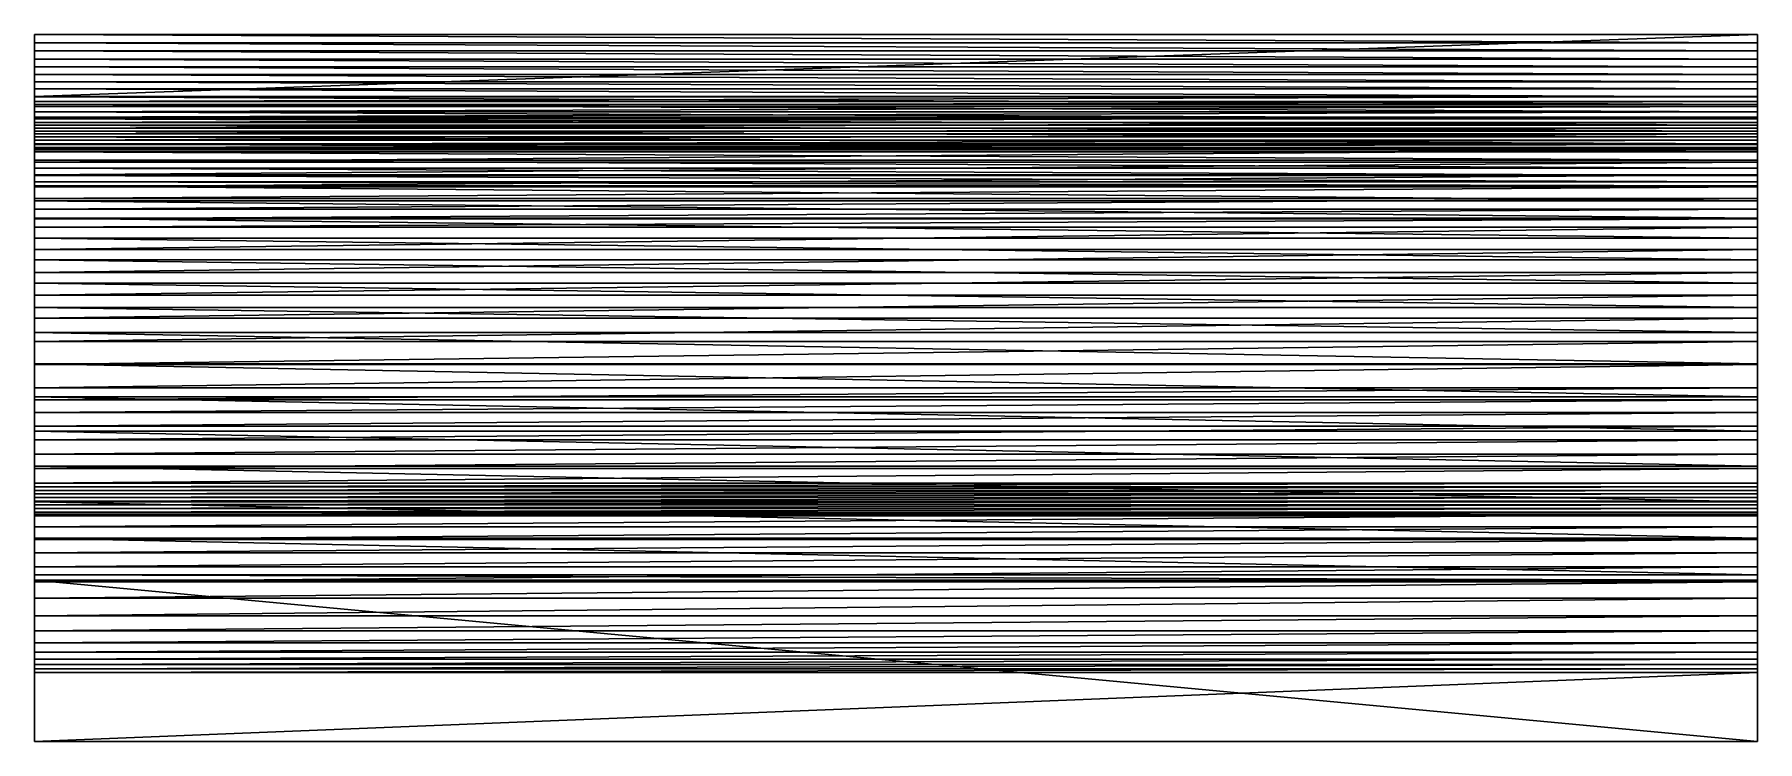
# Model space of a CAD drawing. Header units: centimetres. Extents: x -103.2 to -80.7, y -27.5 to -18.3.
import ezdxf

# ---------------------------------------------------------------- set-up
doc = ezdxf.new("R2010")
doc.units = ezdxf.units.CM
doc.layers.get('0').update_dxf_attribs({"true_color": 0x1c95b1})

msp = doc.modelspace()

# ---------------------------------------------------------------- meshes
at = {"color": 18, "true_color": 0x000000}
mesh = msp.add_polyface(dxfattribs=at)
corners = [(-80.721, -19.087, 194.547), (-103.162, -19.087, 195.044), (-103.162, -19.087, 194.547), (-103.162, -18.282, 196.31), (-103.162, -18.282, 194.547), (-103.162, -18.39, 196.332), (-103.162, -18.497, 196.355), (-103.162, -18.602, 196.38), (-103.162, -18.705, 196.408), (-103.162, -18.804, 196.44), (-103.162, -19.153, 195.053), (-103.162, -19.22, 195.066), (-103.162, -18.898, 196.477), (-103.162, -19.287, 195.085), (-103.162, -19.356, 195.113), (-103.162, -19.426, 195.154), (-103.162, -19.499, 195.211), (-103.162, -19.574, 195.287), (-103.162, -19.657, 195.394), (-103.162, -19.715, 195.496), (-103.162, -19.753, 195.595), (-103.162, -19.773, 195.691), (-103.162, -19.781, 195.785), (-103.162, -19.781, 195.878), (-103.162, -19.777, 195.97), (-103.162, -18.988, 196.52), (-103.162, -19.093, 196.587), (-103.162, -19.193, 196.667), (-103.162, -19.288, 196.755), (-103.162, -19.944, 196.051), (-103.162, -19.378, 196.843), (-103.162, -19.462, 196.924), (-103.162, -20.108, 196.133), (-103.162, -19.541, 196.993), (-103.162, -19.614, 197.041), (-103.162, -19.705, 197.079), (-103.162, -19.808, 197.109), (-103.162, -20.266, 196.215), (-103.162, -19.917, 197.136), (-103.162, -20.023, 197.164), (-103.162, -20.416, 196.298), (-103.162, -20.119, 197.197), (-103.162, -20.555, 196.382), (-103.162, -20.68, 196.467), (-103.162, -20.198, 197.239), (-103.162, -20.789, 196.552), (-103.162, -21.082, 196.848), (-103.162, -20.252, 197.294), (-103.162, -20.445, 197.604), (-103.162, -21.378, 197.208), (-103.162, -20.673, 197.966), (-103.162, -21.675, 197.612), (-103.162, -20.931, 198.363), (-103.162, -21.214, 198.776), (-103.162, -21.974, 198.038)]
mesh.append_faces([[corners[k] for k in face] for face in [(0, 1, 2)]], dxfattribs={"vtx0": -1, "color": 18})
mesh.append_faces([[corners[k] for k in face] for face in [(3, 2, 1), (9, 1, 10), (9, 10, 11), (12, 11, 13), (12, 13, 14), (12, 14, 15), (12, 15, 16), (12, 16, 17), (12, 17, 18), (12, 18, 19), (12, 19, 20), (12, 20, 21), (12, 21, 22), (12, 22, 23), (12, 23, 24), (28, 24, 29), (31, 29, 32), (36, 32, 37), (39, 37, 40), (41, 40, 42), (41, 42, 43), (44, 43, 45), (44, 45, 46), (48, 46, 49), (50, 49, 51)]], dxfattribs={"vtx0": -1, "vtx2": -1, "color": 18})
mesh.append_faces([[corners[k] for k in face] for face in [(5, 3, 1), (6, 5, 1), (7, 6, 1), (8, 7, 1), (9, 8, 1), (12, 9, 11), (25, 12, 24), (26, 25, 24), (27, 26, 24), (28, 27, 24), (30, 28, 29), (31, 30, 29), (33, 31, 32), (34, 33, 32), (35, 34, 32), (36, 35, 32), (38, 36, 37), (39, 38, 37), (41, 39, 40), (44, 41, 43), (47, 44, 46), (48, 47, 46), (50, 48, 49), (52, 50, 51), (53, 52, 54)]], dxfattribs={"vtx1": -1, "vtx2": -1, "color": 18})
mesh.append_faces([[corners[k] for k in face] for face in [(3, 4, 2)]], dxfattribs={"vtx2": -1, "color": 18})
mesh = msp.add_polyface(dxfattribs=at)
corners = [(-80.721, -19.087, 195.044), (-103.162, -19.153, 195.053), (-103.162, -19.087, 195.044), (-80.721, -19.153, 195.053), (-103.162, -19.22, 195.066), (-80.721, -19.22, 195.066), (-103.162, -19.287, 195.085), (-80.721, -19.287, 195.085), (-103.162, -19.356, 195.113), (-80.721, -19.356, 195.113), (-103.162, -19.426, 195.154), (-80.721, -19.426, 195.154), (-103.162, -19.499, 195.211), (-80.721, -19.499, 195.211), (-103.162, -19.574, 195.287), (-80.721, -19.574, 195.287), (-103.162, -19.657, 195.394), (-80.721, -19.657, 195.394), (-103.162, -19.715, 195.496), (-80.721, -19.715, 195.496), (-103.162, -19.753, 195.595), (-80.721, -19.753, 195.595), (-103.162, -19.773, 195.691), (-80.721, -19.773, 195.691), (-103.162, -19.781, 195.785), (-80.721, -19.781, 195.785), (-103.162, -19.781, 195.878), (-80.721, -19.781, 195.878), (-103.162, -19.777, 195.97), (-80.721, -19.777, 195.97), (-103.162, -19.944, 196.051), (-80.721, -19.944, 196.051), (-103.162, -20.108, 196.133), (-80.721, -20.108, 196.133), (-103.162, -20.266, 196.215), (-80.721, -20.266, 196.215), (-103.162, -20.416, 196.298), (-80.721, -20.416, 196.298), (-103.162, -20.555, 196.382), (-80.721, -20.555, 196.382), (-103.162, -20.68, 196.467), (-80.721, -20.68, 196.467), (-103.162, -20.789, 196.552), (-80.721, -20.789, 196.552), (-103.162, -21.082, 196.848), (-80.721, -21.082, 196.848), (-103.162, -21.378, 197.208), (-80.721, -21.378, 197.208), (-103.162, -21.675, 197.612), (-80.721, -21.517, 199.187), (-103.162, -21.214, 198.776), (-103.162, -21.517, 199.187), (-80.721, -21.214, 198.776), (-103.162, -20.931, 198.363), (-80.721, -20.931, 198.363), (-103.162, -20.673, 197.966), (-80.721, -20.673, 197.966), (-103.162, -20.445, 197.604), (-80.721, -20.445, 197.604), (-103.162, -20.252, 197.294), (-80.721, -20.252, 197.294), (-103.162, -20.198, 197.239), (-80.721, -20.198, 197.239), (-103.162, -20.119, 197.197), (-80.721, -20.119, 197.197), (-103.162, -20.023, 197.164), (-80.721, -20.023, 197.164), (-103.162, -19.917, 197.136), (-80.721, -19.917, 197.136), (-103.162, -19.808, 197.109), (-80.721, -19.808, 197.109), (-103.162, -19.705, 197.079), (-80.721, -19.705, 197.079), (-103.162, -19.614, 197.041), (-80.721, -19.614, 197.041), (-103.162, -19.541, 196.993), (-80.721, -19.541, 196.993), (-103.162, -19.462, 196.924), (-80.721, -19.462, 196.924), (-103.162, -19.378, 196.843), (-80.721, -19.378, 196.843), (-103.162, -19.288, 196.755), (-80.721, -19.288, 196.755), (-103.162, -19.193, 196.667), (-80.721, -19.193, 196.667), (-103.162, -19.093, 196.587), (-80.721, -19.093, 196.587), (-103.162, -18.988, 196.52), (-80.721, -18.988, 196.52), (-103.162, -18.898, 196.477), (-80.721, -18.898, 196.477), (-103.162, -18.804, 196.44), (-80.721, -18.804, 196.44), (-103.162, -18.705, 196.408), (-80.721, -18.705, 196.408), (-103.162, -18.602, 196.38), (-80.721, -18.602, 196.38), (-103.162, -18.497, 196.355), (-80.721, -18.497, 196.355), (-103.162, -18.39, 196.332), (-80.721, -18.39, 196.332), (-103.162, -18.282, 196.31), (-80.721, -18.282, 196.31), (-103.162, -18.282, 194.547), (-80.721, -18.282, 194.547), (-103.162, -19.087, 194.547)]
mesh.append_faces([[corners[k] for k in face] for face in [(0, 1, 2), (3, 4, 1), (5, 6, 4), (7, 8, 6), (9, 10, 8), (11, 12, 10), (13, 14, 12), (15, 16, 14), (17, 18, 16), (19, 20, 18), (21, 22, 20), (23, 24, 22), (25, 26, 24), (27, 28, 26), (29, 30, 28), (31, 32, 30), (33, 34, 32), (35, 36, 34), (37, 38, 36), (39, 40, 38), (41, 42, 40), (43, 44, 42), (45, 46, 44), (47, 48, 46), (49, 50, 51), (52, 53, 50), (54, 55, 53), (56, 57, 55), (58, 59, 57), (60, 61, 59), (62, 63, 61), (64, 65, 63), (66, 67, 65), (68, 69, 67), (70, 71, 69), (72, 73, 71), (74, 75, 73), (76, 77, 75), (78, 79, 77), (80, 81, 79), (82, 83, 81), (84, 85, 83), (86, 87, 85), (88, 89, 87), (90, 91, 89), (92, 93, 91), (94, 95, 93), (96, 97, 95), (98, 99, 97), (100, 101, 99), (102, 103, 101), (104, 105, 103)]], dxfattribs={"vtx0": -1, "color": 18})
mesh = msp.add_polyface(dxfattribs=at)
corners = [(-80.721, -19.087, 194.547), (-80.721, -19.087, 195.044), (-103.162, -19.087, 195.044), (-80.721, -19.153, 195.053), (-103.162, -19.153, 195.053), (-80.721, -19.22, 195.066), (-103.162, -19.22, 195.066), (-80.721, -19.287, 195.085), (-103.162, -19.287, 195.085), (-80.721, -19.356, 195.113), (-103.162, -19.356, 195.113), (-80.721, -19.426, 195.154), (-103.162, -19.426, 195.154), (-80.721, -19.499, 195.211), (-103.162, -19.499, 195.211), (-80.721, -19.574, 195.287), (-103.162, -19.574, 195.287), (-80.721, -19.657, 195.394), (-103.162, -19.657, 195.394), (-80.721, -19.715, 195.496), (-103.162, -19.715, 195.496), (-80.721, -19.753, 195.595), (-103.162, -19.753, 195.595), (-80.721, -19.773, 195.691), (-103.162, -19.773, 195.691), (-80.721, -19.781, 195.785), (-103.162, -19.781, 195.785), (-80.721, -19.781, 195.878), (-103.162, -19.781, 195.878), (-80.721, -19.777, 195.97), (-103.162, -19.777, 195.97), (-80.721, -19.944, 196.051), (-103.162, -19.944, 196.051), (-80.721, -20.108, 196.133), (-103.162, -20.108, 196.133), (-80.721, -20.266, 196.215), (-103.162, -20.266, 196.215), (-80.721, -20.416, 196.298), (-103.162, -20.416, 196.298), (-80.721, -20.555, 196.382), (-103.162, -20.555, 196.382), (-80.721, -20.68, 196.467), (-103.162, -20.68, 196.467), (-80.721, -20.789, 196.552), (-103.162, -20.789, 196.552), (-80.721, -21.082, 196.848), (-103.162, -21.082, 196.848), (-80.721, -21.378, 197.208), (-103.162, -21.378, 197.208), (-80.721, -21.517, 199.187), (-80.721, -21.214, 198.776), (-103.162, -21.214, 198.776), (-80.721, -20.931, 198.363), (-103.162, -20.931, 198.363), (-80.721, -20.673, 197.966), (-103.162, -20.673, 197.966), (-80.721, -20.445, 197.604), (-103.162, -20.445, 197.604), (-80.721, -20.252, 197.294), (-103.162, -20.252, 197.294), (-80.721, -20.198, 197.239), (-103.162, -20.198, 197.239), (-80.721, -20.119, 197.197), (-103.162, -20.119, 197.197), (-80.721, -20.023, 197.164), (-103.162, -20.023, 197.164), (-80.721, -19.917, 197.136), (-103.162, -19.917, 197.136), (-80.721, -19.808, 197.109), (-103.162, -19.808, 197.109), (-80.721, -19.705, 197.079), (-103.162, -19.705, 197.079), (-80.721, -19.614, 197.041), (-103.162, -19.614, 197.041), (-80.721, -19.541, 196.993), (-103.162, -19.541, 196.993), (-80.721, -19.462, 196.924), (-103.162, -19.462, 196.924), (-80.721, -19.378, 196.843), (-103.162, -19.378, 196.843), (-80.721, -19.288, 196.755), (-103.162, -19.288, 196.755), (-80.721, -19.193, 196.667), (-103.162, -19.193, 196.667), (-80.721, -19.093, 196.587), (-103.162, -19.093, 196.587), (-80.721, -18.988, 196.52), (-103.162, -18.988, 196.52), (-80.721, -18.898, 196.477), (-103.162, -18.898, 196.477), (-80.721, -18.804, 196.44), (-103.162, -18.804, 196.44), (-80.721, -18.705, 196.408), (-103.162, -18.705, 196.408), (-80.721, -18.602, 196.38), (-103.162, -18.602, 196.38), (-80.721, -18.497, 196.355), (-103.162, -18.497, 196.355), (-80.721, -18.39, 196.332), (-103.162, -18.39, 196.332), (-80.721, -18.282, 196.31), (-103.162, -18.282, 196.31), (-80.721, -18.282, 194.547), (-103.162, -18.282, 194.547), (-103.162, -19.087, 194.547)]
mesh.append_faces([[corners[k] for k in face] for face in [(0, 1, 2), (1, 3, 4), (3, 5, 6), (5, 7, 8), (7, 9, 10), (9, 11, 12), (11, 13, 14), (13, 15, 16), (15, 17, 18), (17, 19, 20), (19, 21, 22), (21, 23, 24), (23, 25, 26), (25, 27, 28), (27, 29, 30), (29, 31, 32), (31, 33, 34), (33, 35, 36), (35, 37, 38), (37, 39, 40), (39, 41, 42), (41, 43, 44), (43, 45, 46), (45, 47, 48), (49, 50, 51), (50, 52, 53), (52, 54, 55), (54, 56, 57), (56, 58, 59), (58, 60, 61), (60, 62, 63), (62, 64, 65), (64, 66, 67), (66, 68, 69), (68, 70, 71), (70, 72, 73), (72, 74, 75), (74, 76, 77), (76, 78, 79), (78, 80, 81), (80, 82, 83), (82, 84, 85), (84, 86, 87), (86, 88, 89), (88, 90, 91), (90, 92, 93), (92, 94, 95), (94, 96, 97), (96, 98, 99), (98, 100, 101), (100, 102, 103), (102, 0, 104)]], dxfattribs={"vtx2": -1, "color": 18})
mesh = msp.add_polyface(dxfattribs=at)
corners = [(-80.721, -18.282, 196.31), (-80.721, -19.087, 194.547), (-80.721, -18.282, 194.547), (-80.721, -19.087, 195.044), (-80.721, -18.39, 196.332), (-80.721, -18.497, 196.355), (-80.721, -18.602, 196.38), (-80.721, -18.705, 196.408), (-80.721, -18.804, 196.44), (-80.721, -19.153, 195.053), (-80.721, -19.22, 195.066), (-80.721, -18.898, 196.477), (-80.721, -19.287, 195.085), (-80.721, -19.356, 195.113), (-80.721, -19.426, 195.154), (-80.721, -19.499, 195.211), (-80.721, -19.574, 195.287), (-80.721, -19.657, 195.394), (-80.721, -19.715, 195.496), (-80.721, -19.753, 195.595), (-80.721, -19.773, 195.691), (-80.721, -19.781, 195.785), (-80.721, -19.781, 195.878), (-80.721, -19.777, 195.97), (-80.721, -18.988, 196.52), (-80.721, -19.093, 196.587), (-80.721, -19.193, 196.667), (-80.721, -19.288, 196.755), (-80.721, -19.944, 196.051), (-80.721, -19.378, 196.843), (-80.721, -19.462, 196.924), (-80.721, -20.108, 196.133), (-80.721, -19.541, 196.993), (-80.721, -19.614, 197.041), (-80.721, -19.705, 197.079), (-80.721, -19.808, 197.109), (-80.721, -20.266, 196.215), (-80.721, -19.917, 197.136), (-80.721, -20.023, 197.164), (-80.721, -20.416, 196.298), (-80.721, -20.119, 197.197), (-80.721, -20.555, 196.382), (-80.721, -20.68, 196.467), (-80.721, -20.198, 197.239), (-80.721, -20.789, 196.552), (-80.721, -21.082, 196.848), (-80.721, -20.252, 197.294), (-80.721, -20.445, 197.604), (-80.721, -21.378, 197.208), (-80.721, -20.673, 197.966), (-80.721, -21.675, 197.612), (-80.721, -20.931, 198.363), (-80.721, -21.974, 198.038), (-80.721, -21.214, 198.776)]
mesh.append_faces([[corners[k] for k in face] for face in [(0, 1, 2)]], dxfattribs={"vtx0": -1, "color": 18})
mesh.append_faces([[corners[k] for k in face] for face in [(4, 3, 0), (5, 3, 4), (6, 3, 5), (7, 3, 6), (8, 3, 7), (11, 10, 8), (24, 23, 11), (25, 23, 24), (26, 23, 25), (27, 23, 26), (29, 28, 27), (30, 28, 29), (32, 31, 30), (33, 31, 32), (34, 31, 33), (35, 31, 34), (37, 36, 35), (38, 36, 37), (40, 39, 38), (43, 42, 40), (46, 45, 43), (47, 45, 46), (49, 48, 47), (51, 50, 49), (53, 52, 51)]], dxfattribs={"vtx0": -1, "vtx1": -1, "color": 18})
mesh.append_faces([[corners[k] for k in face] for face in [(0, 3, 1), (8, 9, 3), (8, 10, 9), (11, 12, 10), (11, 13, 12), (11, 14, 13), (11, 15, 14), (11, 16, 15), (11, 17, 16), (11, 18, 17), (11, 19, 18), (11, 20, 19), (11, 21, 20), (11, 22, 21), (11, 23, 22), (27, 28, 23), (30, 31, 28), (35, 36, 31), (38, 39, 36), (40, 41, 39), (40, 42, 41), (43, 44, 42), (43, 45, 44), (47, 48, 45), (49, 50, 48), (51, 52, 50)]], dxfattribs={"vtx0": -1, "vtx2": -1, "color": 18})
mesh = msp.add_polyface(dxfattribs=at)
corners = [(-103.162, -26.586, 202.422), (-103.162, -27.482, 202.411), (-103.162, -27.482, 203.347), (-103.162, -25.381, 203.347), (-103.162, -25.313, 202.253), (-103.162, -26.537, 202.272), (-103.162, -26.48, 202.12), (-103.162, -26.409, 201.965), (-103.162, -26.318, 201.806), (-103.162, -26.198, 201.641), (-103.162, -26.044, 201.468), (-103.162, -25.847, 201.287), (-103.162, -24.837, 201.956), (-103.162, -25.616, 201.106), (-103.162, -25.404, 200.968), (-103.162, -25.208, 200.866), (-103.162, -24.365, 201.655), (-103.162, -25.026, 200.793), (-103.162, -24.854, 200.743), (-103.162, -24.689, 200.706), (-103.162, -23.899, 201.345), (-103.162, -24.526, 200.677), (-103.162, -20.931, 198.363), (-103.162, -21.675, 197.612), (-103.162, -21.974, 198.038), (-103.162, -21.214, 198.776), (-103.162, -22.275, 198.465), (-103.162, -21.517, 199.187), (-103.162, -22.577, 198.871), (-103.162, -21.833, 199.579), (-103.162, -22.159, 199.934), (-103.162, -22.88, 199.235), (-103.162, -22.569, 200.321), (-103.162, -23.036, 199.402), (-103.162, -23.203, 199.566), (-103.162, -22.998, 200.682), (-103.162, -23.377, 199.73), (-103.162, -23.557, 199.892), (-103.162, -23.742, 200.053), (-103.162, -23.442, 201.022), (-103.162, -23.93, 200.213), (-103.162, -24.119, 200.373), (-103.162, -24.536, 200.614), (-103.162, -24.167, 200.338), (-103.162, -24.544, 200.552), (-103.162, -24.214, 200.305), (-103.162, -24.546, 200.491), (-103.162, -24.541, 200.434), (-103.162, -24.261, 200.278), (-103.162, -24.525, 200.38), (-103.162, -24.496, 200.332), (-103.162, -24.451, 200.289), (-103.162, -24.308, 200.26), (-103.162, -24.404, 200.262), (-103.162, -24.356, 200.254)]
mesh.append_faces([[corners[k] for k in face] for face in [(21, 20, 41)]], dxfattribs={"vtx0": -1, "vtx1": -1, "vtx2": -1, "color": 18})
mesh.append_faces([[corners[k] for k in face] for face in [(0, 2, 3), (0, 3, 4), (11, 4, 12), (15, 12, 16), (19, 16, 20), (22, 23, 24), (25, 24, 26), (27, 26, 28), (30, 28, 31), (32, 31, 33), (32, 33, 34), (35, 34, 36), (35, 36, 37), (35, 37, 38), (39, 38, 40), (39, 40, 41), (42, 41, 43), (44, 43, 45), (47, 45, 48), (51, 48, 52)]], dxfattribs={"vtx0": -1, "vtx2": -1, "color": 18})
mesh.append_faces([[corners[k] for k in face] for face in [(54, 53, 52)]], dxfattribs={"vtx1": -1, "color": 18})
mesh.append_faces([[corners[k] for k in face] for face in [(5, 0, 4), (6, 5, 4), (7, 6, 4), (8, 7, 4), (9, 8, 4), (10, 9, 4), (11, 10, 4), (13, 11, 12), (14, 13, 12), (15, 14, 12), (17, 15, 16), (18, 17, 16), (19, 18, 16), (21, 19, 20), (27, 25, 26), (29, 27, 28), (30, 29, 28), (32, 30, 31), (35, 32, 34), (39, 35, 38), (20, 39, 41), (42, 21, 41), (44, 42, 43), (46, 44, 45), (47, 46, 45), (49, 47, 48), (50, 49, 48), (51, 50, 48), (53, 51, 52)]], dxfattribs={"vtx1": -1, "vtx2": -1, "color": 18})
mesh.append_faces([[corners[k] for k in face] for face in [(0, 1, 2)]], dxfattribs={"vtx2": -1, "color": 18})
mesh = msp.add_polyface(dxfattribs=at)
corners = [(-80.721, -21.833, 199.579), (-80.721, -21.517, 199.187), (-103.162, -21.517, 199.187), (-80.721, -26.586, 202.422), (-80.721, -27.482, 203.347), (-80.721, -27.482, 202.411), (-80.721, -25.381, 203.347), (-80.721, -25.313, 202.253), (-80.721, -26.537, 202.272), (-80.721, -26.48, 202.12), (-80.721, -26.409, 201.965), (-80.721, -26.318, 201.806), (-80.721, -26.198, 201.641), (-80.721, -26.044, 201.468), (-80.721, -25.847, 201.287), (-80.721, -24.837, 201.956), (-80.721, -25.616, 201.106), (-80.721, -25.404, 200.968), (-80.721, -25.208, 200.866), (-80.721, -24.365, 201.655), (-80.721, -25.026, 200.793), (-80.721, -24.854, 200.743), (-80.721, -24.689, 200.706), (-80.721, -23.899, 201.345), (-80.721, -24.526, 200.677), (-80.721, -21.214, 198.776), (-80.721, -22.275, 198.465), (-80.721, -21.974, 198.038), (-80.721, -22.577, 198.871), (-80.721, -22.159, 199.934), (-80.721, -22.88, 199.235), (-80.721, -22.569, 200.321), (-80.721, -23.036, 199.402), (-80.721, -23.203, 199.566), (-80.721, -22.998, 200.682), (-80.721, -23.377, 199.73), (-80.721, -23.557, 199.892), (-80.721, -23.742, 200.053), (-80.721, -23.442, 201.022), (-80.721, -23.93, 200.213), (-80.721, -24.119, 200.373), (-80.721, -24.536, 200.614), (-80.721, -24.167, 200.338), (-80.721, -24.544, 200.552), (-80.721, -24.214, 200.305), (-80.721, -24.546, 200.491), (-80.721, -24.541, 200.434), (-80.721, -24.261, 200.278), (-80.721, -24.525, 200.38), (-80.721, -24.496, 200.332), (-80.721, -24.451, 200.289), (-80.721, -24.308, 200.26), (-80.721, -24.404, 200.262), (-80.721, -24.356, 200.254)]
mesh.append_faces([[corners[k] for k in face] for face in [(3, 4, 5)]], dxfattribs={"vtx0": -1, "color": 18})
mesh.append_faces([[corners[k] for k in face] for face in [(8, 7, 3), (9, 7, 8), (10, 7, 9), (11, 7, 10), (12, 7, 11), (13, 7, 12), (14, 7, 13), (16, 15, 14), (17, 15, 16), (18, 15, 17), (20, 19, 18), (21, 19, 20), (22, 19, 21), (24, 23, 22), (1, 26, 25), (0, 28, 1), (29, 28, 0), (31, 30, 29), (34, 33, 31), (38, 37, 34), (23, 40, 38), (41, 40, 24), (43, 42, 41), (45, 44, 43), (46, 44, 45), (48, 47, 46), (49, 47, 48), (50, 47, 49), (52, 51, 50)]], dxfattribs={"vtx0": -1, "vtx1": -1, "color": 18})
mesh.append_faces([[corners[k] for k in face] for face in [(24, 40, 23)]], dxfattribs={"vtx0": -1, "vtx1": -1, "vtx2": -1, "color": 18})
mesh.append_faces([[corners[k] for k in face] for face in [(3, 6, 4), (3, 7, 6), (14, 15, 7), (18, 19, 15), (22, 23, 19), (25, 26, 27), (1, 28, 26), (29, 30, 28), (31, 32, 30), (31, 33, 32), (34, 35, 33), (34, 36, 35), (34, 37, 36), (38, 39, 37), (38, 40, 39), (41, 42, 40), (43, 44, 42), (46, 47, 44), (50, 51, 47)]], dxfattribs={"vtx0": -1, "vtx2": -1, "color": 18})
mesh.append_faces([[corners[k] for k in face] for face in [(53, 51, 52)]], dxfattribs={"vtx1": -1, "color": 18})
mesh.append_faces([[corners[k] for k in face] for face in [(0, 1, 2)]], dxfattribs={"vtx2": -1, "color": 18})
mesh = msp.add_polyface(dxfattribs=at)
corners = [(-80.721, -21.378, 197.208), (-80.721, -21.675, 197.612), (-103.162, -21.675, 197.612), (-80.721, -21.974, 198.038), (-103.162, -21.974, 198.038), (-80.721, -22.275, 198.465), (-103.162, -22.275, 198.465), (-80.721, -22.577, 198.871), (-103.162, -22.577, 198.871), (-80.721, -22.88, 199.235), (-103.162, -22.88, 199.235), (-80.721, -23.036, 199.402), (-103.162, -23.036, 199.402), (-80.721, -23.203, 199.566), (-103.162, -23.203, 199.566), (-80.721, -23.377, 199.73), (-103.162, -23.377, 199.73), (-80.721, -23.557, 199.892), (-103.162, -23.557, 199.892), (-80.721, -23.742, 200.053), (-103.162, -23.742, 200.053), (-80.721, -23.93, 200.213), (-103.162, -23.93, 200.213), (-80.721, -24.119, 200.373), (-103.162, -24.119, 200.373), (-80.721, -24.167, 200.338), (-103.162, -24.167, 200.338), (-80.721, -24.214, 200.305), (-103.162, -24.214, 200.305), (-80.721, -24.261, 200.278), (-103.162, -24.261, 200.278), (-80.721, -24.308, 200.26), (-103.162, -24.308, 200.26), (-80.721, -24.356, 200.254), (-103.162, -24.356, 200.254), (-80.721, -24.404, 200.262), (-103.162, -24.404, 200.262), (-80.721, -24.451, 200.289), (-103.162, -24.451, 200.289), (-80.721, -24.496, 200.332), (-103.162, -24.496, 200.332), (-80.721, -24.525, 200.38), (-103.162, -24.525, 200.38), (-80.721, -24.541, 200.434), (-103.162, -24.541, 200.434), (-80.721, -24.546, 200.491), (-103.162, -24.546, 200.491), (-80.721, -24.544, 200.552), (-103.162, -24.544, 200.552), (-80.721, -24.536, 200.614), (-103.162, -24.536, 200.614), (-80.721, -24.526, 200.677), (-103.162, -24.526, 200.677), (-80.721, -24.689, 200.706), (-103.162, -24.689, 200.706), (-80.721, -24.854, 200.743), (-103.162, -24.854, 200.743), (-80.721, -25.026, 200.793), (-103.162, -25.026, 200.793), (-80.721, -25.208, 200.866), (-103.162, -25.208, 200.866), (-80.721, -25.404, 200.968), (-103.162, -25.404, 200.968), (-80.721, -25.616, 201.106), (-103.162, -25.616, 201.106), (-80.721, -25.847, 201.287), (-103.162, -25.847, 201.287), (-80.721, -26.044, 201.468), (-103.162, -26.044, 201.468), (-80.721, -26.198, 201.641), (-103.162, -26.198, 201.641), (-80.721, -26.318, 201.806), (-103.162, -26.318, 201.806), (-80.721, -26.409, 201.965), (-103.162, -26.409, 201.965), (-80.721, -26.48, 202.12), (-103.162, -26.48, 202.12), (-80.721, -26.537, 202.272), (-103.162, -26.537, 202.272), (-80.721, -26.586, 202.422), (-103.162, -26.586, 202.422), (-80.721, -27.482, 202.411), (-103.162, -27.482, 202.411), (-80.721, -27.482, 203.347), (-103.162, -27.482, 203.347), (-80.721, -25.381, 203.347), (-103.162, -25.381, 203.347), (-80.721, -25.313, 202.253), (-103.162, -25.313, 202.253), (-80.721, -24.837, 201.956), (-103.162, -24.837, 201.956), (-80.721, -24.365, 201.655), (-103.162, -24.365, 201.655), (-80.721, -23.899, 201.345), (-103.162, -23.899, 201.345), (-80.721, -23.442, 201.022), (-103.162, -23.442, 201.022), (-80.721, -22.998, 200.682), (-103.162, -22.998, 200.682), (-80.721, -22.569, 200.321), (-103.162, -22.569, 200.321), (-80.721, -22.159, 199.934), (-103.162, -22.159, 199.934), (-80.721, -21.833, 199.579), (-103.162, -21.833, 199.579)]
mesh.append_faces([[corners[k] for k in face] for face in [(0, 1, 2), (1, 3, 4), (3, 5, 6), (5, 7, 8), (7, 9, 10), (9, 11, 12), (11, 13, 14), (13, 15, 16), (15, 17, 18), (17, 19, 20), (19, 21, 22), (21, 23, 24), (23, 25, 26), (25, 27, 28), (27, 29, 30), (29, 31, 32), (31, 33, 34), (33, 35, 36), (35, 37, 38), (37, 39, 40), (39, 41, 42), (41, 43, 44), (43, 45, 46), (45, 47, 48), (47, 49, 50), (49, 51, 52), (51, 53, 54), (53, 55, 56), (55, 57, 58), (57, 59, 60), (59, 61, 62), (61, 63, 64), (63, 65, 66), (65, 67, 68), (67, 69, 70), (69, 71, 72), (71, 73, 74), (73, 75, 76), (75, 77, 78), (77, 79, 80), (79, 81, 82), (81, 83, 84), (83, 85, 86), (85, 87, 88), (87, 89, 90), (89, 91, 92), (91, 93, 94), (93, 95, 96), (95, 97, 98), (97, 99, 100), (99, 101, 102), (101, 103, 104)]], dxfattribs={"vtx2": -1, "color": 18})
mesh = msp.add_polyface(dxfattribs=at)
corners = [(-80.721, -21.675, 197.612), (-103.162, -21.974, 198.038), (-103.162, -21.675, 197.612), (-80.721, -21.974, 198.038), (-103.162, -22.275, 198.465), (-80.721, -22.275, 198.465), (-103.162, -22.577, 198.871), (-80.721, -22.577, 198.871), (-103.162, -22.88, 199.235), (-80.721, -22.88, 199.235), (-103.162, -23.036, 199.402), (-80.721, -23.036, 199.402), (-103.162, -23.203, 199.566), (-80.721, -23.203, 199.566), (-103.162, -23.377, 199.73), (-80.721, -23.377, 199.73), (-103.162, -23.557, 199.892), (-80.721, -23.557, 199.892), (-103.162, -23.742, 200.053), (-80.721, -23.742, 200.053), (-103.162, -23.93, 200.213), (-80.721, -23.93, 200.213), (-103.162, -24.119, 200.373), (-80.721, -24.119, 200.373), (-103.162, -24.167, 200.338), (-80.721, -24.167, 200.338), (-103.162, -24.214, 200.305), (-80.721, -24.214, 200.305), (-103.162, -24.261, 200.278), (-80.721, -24.261, 200.278), (-103.162, -24.308, 200.26), (-80.721, -24.308, 200.26), (-103.162, -24.356, 200.254), (-80.721, -24.356, 200.254), (-103.162, -24.404, 200.262), (-80.721, -24.404, 200.262), (-103.162, -24.451, 200.289), (-80.721, -24.451, 200.289), (-103.162, -24.496, 200.332), (-80.721, -24.496, 200.332), (-103.162, -24.525, 200.38), (-80.721, -24.525, 200.38), (-103.162, -24.541, 200.434), (-80.721, -24.541, 200.434), (-103.162, -24.546, 200.491), (-80.721, -24.546, 200.491), (-103.162, -24.544, 200.552), (-80.721, -24.544, 200.552), (-103.162, -24.536, 200.614), (-80.721, -24.536, 200.614), (-103.162, -24.526, 200.677), (-80.721, -24.526, 200.677), (-103.162, -24.689, 200.706), (-80.721, -24.689, 200.706), (-103.162, -24.854, 200.743), (-80.721, -24.854, 200.743), (-103.162, -25.026, 200.793), (-80.721, -25.026, 200.793), (-103.162, -25.208, 200.866), (-80.721, -25.208, 200.866), (-103.162, -25.404, 200.968), (-80.721, -25.404, 200.968), (-103.162, -25.616, 201.106), (-80.721, -25.616, 201.106), (-103.162, -25.847, 201.287), (-80.721, -25.847, 201.287), (-103.162, -26.044, 201.468), (-80.721, -26.044, 201.468), (-103.162, -26.198, 201.641), (-80.721, -26.198, 201.641), (-103.162, -26.318, 201.806), (-80.721, -26.318, 201.806), (-103.162, -26.409, 201.965), (-80.721, -26.409, 201.965), (-103.162, -26.48, 202.12), (-80.721, -26.48, 202.12), (-103.162, -26.537, 202.272), (-80.721, -26.537, 202.272), (-103.162, -26.586, 202.422), (-80.721, -26.586, 202.422), (-103.162, -27.482, 202.411), (-80.721, -27.482, 202.411), (-103.162, -27.482, 203.347), (-80.721, -27.482, 203.347), (-103.162, -25.381, 203.347), (-80.721, -25.381, 203.347), (-103.162, -25.313, 202.253), (-80.721, -25.313, 202.253), (-103.162, -24.837, 201.956), (-80.721, -24.837, 201.956), (-103.162, -24.365, 201.655), (-80.721, -24.365, 201.655), (-103.162, -23.899, 201.345), (-80.721, -23.899, 201.345), (-103.162, -23.442, 201.022), (-80.721, -23.442, 201.022), (-103.162, -22.998, 200.682), (-80.721, -22.998, 200.682), (-103.162, -22.569, 200.321), (-80.721, -22.569, 200.321), (-103.162, -22.159, 199.934), (-80.721, -22.159, 199.934), (-103.162, -21.833, 199.579), (-80.721, -21.833, 199.579), (-103.162, -21.517, 199.187)]
mesh.append_faces([[corners[k] for k in face] for face in [(0, 1, 2), (3, 4, 1), (5, 6, 4), (7, 8, 6), (9, 10, 8), (11, 12, 10), (13, 14, 12), (15, 16, 14), (17, 18, 16), (19, 20, 18), (21, 22, 20), (23, 24, 22), (25, 26, 24), (27, 28, 26), (29, 30, 28), (31, 32, 30), (33, 34, 32), (35, 36, 34), (37, 38, 36), (39, 40, 38), (41, 42, 40), (43, 44, 42), (45, 46, 44), (47, 48, 46), (49, 50, 48), (51, 52, 50), (53, 54, 52), (55, 56, 54), (57, 58, 56), (59, 60, 58), (61, 62, 60), (63, 64, 62), (65, 66, 64), (67, 68, 66), (69, 70, 68), (71, 72, 70), (73, 74, 72), (75, 76, 74), (77, 78, 76), (79, 80, 78), (81, 82, 80), (83, 84, 82), (85, 86, 84), (87, 88, 86), (89, 90, 88), (91, 92, 90), (93, 94, 92), (95, 96, 94), (97, 98, 96), (99, 100, 98), (101, 102, 100), (103, 104, 102)]], dxfattribs={"vtx0": -1, "color": 18})

doc.saveas('drawing.dxf')
